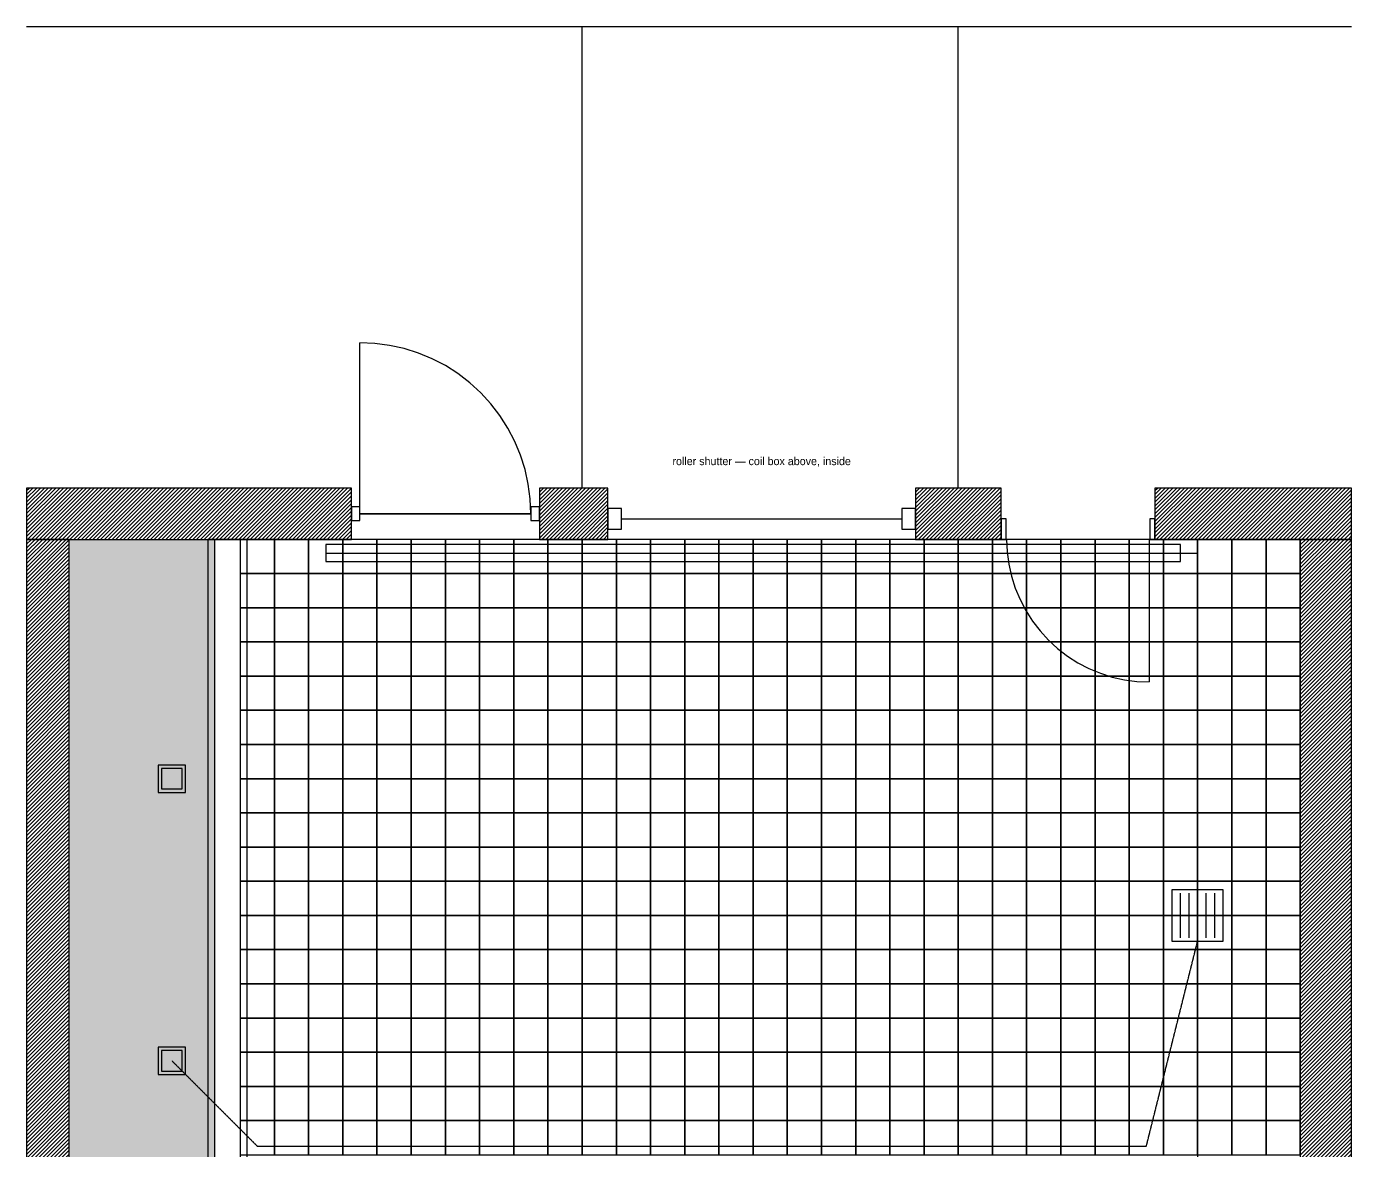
# Model space of a CAD drawing. Header units: millimetres. Extents: x -3750 to 66350, y -83500 to 3000.
# Drawn here: x 19750 to 27500, y -3575 to 3000 of the extents above; entities that cross this region are included whole.
import ezdxf
from ezdxf.enums import TextEntityAlignment as Align

# ---------------------------------------------------------------- set-up
doc = ezdxf.new("R2010")
doc.units = ezdxf.units.MM
doc.linetypes.add('DASHED', pattern=[1.524, 1.27, -0.254])
for name, color, linetype in [('A-DOOR', 5, 'Continuous'), ('A-HATCH', 9, 'Continuous'), ('A-PAVING', 251, 'Continuous'), ('A-TEXT', 2, 'Continuous'), ('A-WALL', 7, 'Continuous'), ('C-DRAIN', 4, 'Continuous'), ('S-STEEL', 1, 'Continuous')]:
    doc.layers.add(name, color=color, linetype=linetype)

msp = doc.modelspace()

# ---------------------------------------------------------------- hatches: boundary and pattern name
at = {"layer": 'A-HATCH'}
h = msp.add_hatch(dxfattribs=at)
h.set_pattern_fill('ANSI31', scale=5)
h.paths.add_polyline_path([(19750, 0), (21650, 0), (21650, 300), (19750, 300)])
h = msp.add_hatch(dxfattribs=at)
h.set_pattern_fill('ANSI31', scale=5)
h.paths.add_polyline_path([(22750, 0), (23150, 0), (23150, 300), (22750, 300)])
h = msp.add_hatch(dxfattribs=at)
h.set_pattern_fill('ANSI31', scale=5)
h.paths.add_polyline_path([(24950, 0), (25450, 0), (25450, 300), (24950, 300)])
h = msp.add_hatch(dxfattribs=at)
h.set_pattern_fill('ANSI31', scale=5)
h.paths.add_polyline_path([(26350, 0), (27500, 0), (27500, 300), (26350, 300)])
h = msp.add_hatch(dxfattribs=at)
h.set_pattern_fill('ANSI31', scale=5)
h.paths.add_polyline_path([(19750, -8800), (20000, -8800), (20000, 0), (19750, 0)])
msp.add_hatch(color=8, dxfattribs=at).paths.add_polyline_path([(20000, 0), (20850, 0), (20850, -8250), (20000, -8250)])
h = msp.add_hatch(dxfattribs=at)
h.set_pattern_fill('ANSI31', scale=5)
h.paths.add_polyline_path([(27200, -5400), (27500, -5400), (27500, 0), (27200, 0)])

# ---------------------------------------------------------------- linework, layer by layer
at = {"layer": 'A-DOOR'}
for p, q in [((21700, 150), (21700, 1150)), ((26317, 0), (26317, -834))]:
    msp.add_line(p, q, dxfattribs=at)
for points in [[(22700, 150), (22696.2, 237.2), (22684.8, 323.6), (22665.9, 408.8), (22639.7, 492), (22606.3, 572.6), (22566, 650), (22519.2, 723.6), (22466, 792.8), (22407.1, 857.1), (22342.8, 916), (22273.6, 969.2), (22200, 1016), (22122.6, 1056.3), (22042, 1089.7), (21958.8, 1115.9), (21873.6, 1134.8), (21787.2, 1146.2), (21700, 1150)], [(25483, 0), (25486.2, -72.7), (25495.7, -144.8), (25511.4, -215.9), (25533.3, -285.2), (25561.1, -352.5), (25594.7, -417), (25633.8, -478.4), (25678.1, -536.1), (25727.3, -589.7), (25780.9, -638.9), (25838.6, -683.2), (25900, -722.3), (25964.5, -755.9), (26031.8, -783.7), (26101.1, -805.6), (26172.2, -821.3), (26244.3, -830.8), (26317, -834)]]:
    msp.add_lwpolyline(points, dxfattribs=at)
at = {"layer": 'A-PAVING'}
for points in [[(21000, -200), (21200, -200), (21200, 0), (21000, 0)], [(21200, -200), (21400, -200), (21400, 0), (21200, 0)], [(21400, -200), (21600, -200), (21600, 0), (21400, 0)], [(21600, -200), (21800, -200), (21800, 0), (21600, 0)], [(21800, -200), (22000, -200), (22000, 0), (21800, 0)], [(22000, -200), (22200, -200), (22200, 0), (22000, 0)], [(22200, -200), (22400, -200), (22400, 0), (22200, 0)], [(22400, -200), (22600, -200), (22600, 0), (22400, 0)], [(22600, -200), (22800, -200), (22800, 0), (22600, 0)], [(22800, -200), (23000, -200), (23000, 0), (22800, 0)], [(23000, -200), (23200, -200), (23200, 0), (23000, 0)], [(23200, -200), (23400, -200), (23400, 0), (23200, 0)], [(23400, -200), (23600, -200), (23600, 0), (23400, 0)], [(23600, -200), (23800, -200), (23800, 0), (23600, 0)], [(23800, -200), (24000, -200), (24000, 0), (23800, 0)], [(24000, -200), (24200, -200), (24200, 0), (24000, 0)], [(24200, -200), (24400, -200), (24400, 0), (24200, 0)], [(24400, -200), (24600, -200), (24600, 0), (24400, 0)], [(24600, -200), (24800, -200), (24800, 0), (24600, 0)], [(24800, -200), (25000, -200), (25000, 0), (24800, 0)], [(25000, -200), (25200, -200), (25200, 0), (25000, 0)], [(25200, -200), (25400, -200), (25400, 0), (25200, 0)], [(25400, -200), (25600, -200), (25600, 0), (25400, 0)], [(25600, -200), (25800, -200), (25800, 0), (25600, 0)], [(25800, -200), (26000, -200), (26000, 0), (25800, 0)], [(26000, -200), (26200, -200), (26200, 0), (26000, 0)], [(26200, -200), (26400, -200), (26400, 0), (26200, 0)], [(26400, -200), (26600, -200), (26600, 0), (26400, 0)], [(26600, -200), (26800, -200), (26800, 0), (26600, 0)], [(26800, -200), (27000, -200), (27000, 0), (26800, 0)], [(27000, -200), (27200, -200), (27200, 0), (27000, 0)], [(21000, -400), (21200, -400), (21200, -200), (21000, -200)], [(21200, -400), (21400, -400), (21400, -200), (21200, -200)], [(21400, -400), (21600, -400), (21600, -200), (21400, -200)], [(21600, -400), (21800, -400), (21800, -200), (21600, -200)], [(21800, -400), (22000, -400), (22000, -200), (21800, -200)], [(22000, -400), (22200, -400), (22200, -200), (22000, -200)], [(22200, -400), (22400, -400), (22400, -200), (22200, -200)], [(22400, -400), (22600, -400), (22600, -200), (22400, -200)], [(22600, -400), (22800, -400), (22800, -200), (22600, -200)], [(22800, -400), (23000, -400), (23000, -200), (22800, -200)], [(23000, -400), (23200, -400), (23200, -200), (23000, -200)], [(23200, -400), (23400, -400), (23400, -200), (23200, -200)], [(23400, -400), (23600, -400), (23600, -200), (23400, -200)], [(23600, -400), (23800, -400), (23800, -200), (23600, -200)], [(23800, -400), (24000, -400), (24000, -200), (23800, -200)], [(24000, -400), (24200, -400), (24200, -200), (24000, -200)], [(24200, -400), (24400, -400), (24400, -200), (24200, -200)], [(24400, -400), (24600, -400), (24600, -200), (24400, -200)], [(24600, -400), (24800, -400), (24800, -200), (24600, -200)], [(24800, -400), (25000, -400), (25000, -200), (24800, -200)], [(25000, -400), (25200, -400), (25200, -200), (25000, -200)], [(25200, -400), (25400, -400), (25400, -200), (25200, -200)], [(25400, -400), (25600, -400), (25600, -200), (25400, -200)], [(25600, -400), (25800, -400), (25800, -200), (25600, -200)], [(25800, -400), (26000, -400), (26000, -200), (25800, -200)], [(26000, -400), (26200, -400), (26200, -200), (26000, -200)], [(26200, -400), (26400, -400), (26400, -200), (26200, -200)], [(26400, -400), (26600, -400), (26600, -200), (26400, -200)], [(26600, -400), (26800, -400), (26800, -200), (26600, -200)], [(26800, -400), (27000, -400), (27000, -200), (26800, -200)], [(27000, -400), (27200, -400), (27200, -200), (27000, -200)], [(21000, -600), (21200, -600), (21200, -400), (21000, -400)], [(21200, -600), (21400, -600), (21400, -400), (21200, -400)], [(21400, -600), (21600, -600), (21600, -400), (21400, -400)], [(21600, -600), (21800, -600), (21800, -400), (21600, -400)], [(21800, -600), (22000, -600), (22000, -400), (21800, -400)], [(22000, -600), (22200, -600), (22200, -400), (22000, -400)], [(22200, -600), (22400, -600), (22400, -400), (22200, -400)], [(22400, -600), (22600, -600), (22600, -400), (22400, -400)], [(22600, -600), (22800, -600), (22800, -400), (22600, -400)], [(22800, -600), (23000, -600), (23000, -400), (22800, -400)], [(23000, -600), (23200, -600), (23200, -400), (23000, -400)], [(23200, -600), (23400, -600), (23400, -400), (23200, -400)], [(23400, -600), (23600, -600), (23600, -400), (23400, -400)], [(23600, -600), (23800, -600), (23800, -400), (23600, -400)], [(23800, -600), (24000, -600), (24000, -400), (23800, -400)], [(24000, -600), (24200, -600), (24200, -400), (24000, -400)], [(24200, -600), (24400, -600), (24400, -400), (24200, -400)], [(24400, -600), (24600, -600), (24600, -400), (24400, -400)], [(24600, -600), (24800, -600), (24800, -400), (24600, -400)], [(24800, -600), (25000, -600), (25000, -400), (24800, -400)], [(25000, -600), (25200, -600), (25200, -400), (25000, -400)], [(25200, -600), (25400, -600), (25400, -400), (25200, -400)], [(25400, -600), (25600, -600), (25600, -400), (25400, -400)], [(25600, -600), (25800, -600), (25800, -400), (25600, -400)], [(25800, -600), (26000, -600), (26000, -400), (25800, -400)], [(26000, -600), (26200, -600), (26200, -400), (26000, -400)], [(26200, -600), (26400, -600), (26400, -400), (26200, -400)], [(26400, -600), (26600, -600), (26600, -400), (26400, -400)], [(26600, -600), (26800, -600), (26800, -400), (26600, -400)], [(26800, -600), (27000, -600), (27000, -400), (26800, -400)], [(27000, -600), (27200, -600), (27200, -400), (27000, -400)], [(21000, -800), (21200, -800), (21200, -600), (21000, -600)], [(21200, -800), (21400, -800), (21400, -600), (21200, -600)], [(21400, -800), (21600, -800), (21600, -600), (21400, -600)], [(21600, -800), (21800, -800), (21800, -600), (21600, -600)], [(21800, -800), (22000, -800), (22000, -600), (21800, -600)], [(22000, -800), (22200, -800), (22200, -600), (22000, -600)], [(22200, -800), (22400, -800), (22400, -600), (22200, -600)], [(22400, -800), (22600, -800), (22600, -600), (22400, -600)], [(22600, -800), (22800, -800), (22800, -600), (22600, -600)], [(22800, -800), (23000, -800), (23000, -600), (22800, -600)], [(23000, -800), (23200, -800), (23200, -600), (23000, -600)], [(23200, -800), (23400, -800), (23400, -600), (23200, -600)], [(23400, -800), (23600, -800), (23600, -600), (23400, -600)], [(23600, -800), (23800, -800), (23800, -600), (23600, -600)], [(23800, -800), (24000, -800), (24000, -600), (23800, -600)], [(24000, -800), (24200, -800), (24200, -600), (24000, -600)], [(24200, -800), (24400, -800), (24400, -600), (24200, -600)], [(24400, -800), (24600, -800), (24600, -600), (24400, -600)], [(24600, -800), (24800, -800), (24800, -600), (24600, -600)], [(24800, -800), (25000, -800), (25000, -600), (24800, -600)], [(25000, -800), (25200, -800), (25200, -600), (25000, -600)], [(25200, -800), (25400, -800), (25400, -600), (25200, -600)], [(25400, -800), (25600, -800), (25600, -600), (25400, -600)], [(25600, -800), (25800, -800), (25800, -600), (25600, -600)], [(25800, -800), (26000, -800), (26000, -600), (25800, -600)], [(26000, -800), (26200, -800), (26200, -600), (26000, -600)], [(26200, -800), (26400, -800), (26400, -600), (26200, -600)], [(26400, -800), (26600, -800), (26600, -600), (26400, -600)], [(26600, -800), (26800, -800), (26800, -600), (26600, -600)], [(26800, -800), (27000, -800), (27000, -600), (26800, -600)], [(27000, -800), (27200, -800), (27200, -600), (27000, -600)], [(21000, -1000), (21200, -1000), (21200, -800), (21000, -800)], [(21200, -1000), (21400, -1000), (21400, -800), (21200, -800)], [(21400, -1000), (21600, -1000), (21600, -800), (21400, -800)], [(21600, -1000), (21800, -1000), (21800, -800), (21600, -800)], [(21800, -1000), (22000, -1000), (22000, -800), (21800, -800)], [(22000, -1000), (22200, -1000), (22200, -800), (22000, -800)], [(22200, -1000), (22400, -1000), (22400, -800), (22200, -800)], [(22400, -1000), (22600, -1000), (22600, -800), (22400, -800)], [(22600, -1000), (22800, -1000), (22800, -800), (22600, -800)], [(22800, -1000), (23000, -1000), (23000, -800), (22800, -800)], [(23000, -1000), (23200, -1000), (23200, -800), (23000, -800)], [(23200, -1000), (23400, -1000), (23400, -800), (23200, -800)], [(23400, -1000), (23600, -1000), (23600, -800), (23400, -800)], [(23600, -1000), (23800, -1000), (23800, -800), (23600, -800)], [(23800, -1000), (24000, -1000), (24000, -800), (23800, -800)], [(24000, -1000), (24200, -1000), (24200, -800), (24000, -800)], [(24200, -1000), (24400, -1000), (24400, -800), (24200, -800)], [(24400, -1000), (24600, -1000), (24600, -800), (24400, -800)], [(24600, -1000), (24800, -1000), (24800, -800), (24600, -800)], [(24800, -1000), (25000, -1000), (25000, -800), (24800, -800)], [(25000, -1000), (25200, -1000), (25200, -800), (25000, -800)], [(25200, -1000), (25400, -1000), (25400, -800), (25200, -800)], [(25400, -1000), (25600, -1000), (25600, -800), (25400, -800)], [(25600, -1000), (25800, -1000), (25800, -800), (25600, -800)], [(25800, -1000), (26000, -1000), (26000, -800), (25800, -800)], [(26000, -1000), (26200, -1000), (26200, -800), (26000, -800)], [(26200, -1000), (26400, -1000), (26400, -800), (26200, -800)], [(26400, -1000), (26600, -1000), (26600, -800), (26400, -800)], [(26600, -1000), (26800, -1000), (26800, -800), (26600, -800)], [(26800, -1000), (27000, -1000), (27000, -800), (26800, -800)], [(27000, -1000), (27200, -1000), (27200, -800), (27000, -800)], [(21000, -1200), (21200, -1200), (21200, -1000), (21000, -1000)], [(21200, -1200), (21400, -1200), (21400, -1000), (21200, -1000)], [(21400, -1200), (21600, -1200), (21600, -1000), (21400, -1000)], [(21600, -1200), (21800, -1200), (21800, -1000), (21600, -1000)], [(21800, -1200), (22000, -1200), (22000, -1000), (21800, -1000)], [(22000, -1200), (22200, -1200), (22200, -1000), (22000, -1000)], [(22200, -1200), (22400, -1200), (22400, -1000), (22200, -1000)], [(22400, -1200), (22600, -1200), (22600, -1000), (22400, -1000)], [(22600, -1200), (22800, -1200), (22800, -1000), (22600, -1000)], [(22800, -1200), (23000, -1200), (23000, -1000), (22800, -1000)], [(23000, -1200), (23200, -1200), (23200, -1000), (23000, -1000)], [(23200, -1200), (23400, -1200), (23400, -1000), (23200, -1000)], [(23400, -1200), (23600, -1200), (23600, -1000), (23400, -1000)], [(23600, -1200), (23800, -1200), (23800, -1000), (23600, -1000)], [(23800, -1200), (24000, -1200), (24000, -1000), (23800, -1000)], [(24000, -1200), (24200, -1200), (24200, -1000), (24000, -1000)], [(24200, -1200), (24400, -1200), (24400, -1000), (24200, -1000)], [(24400, -1200), (24600, -1200), (24600, -1000), (24400, -1000)], [(24600, -1200), (24800, -1200), (24800, -1000), (24600, -1000)], [(24800, -1200), (25000, -1200), (25000, -1000), (24800, -1000)], [(25000, -1200), (25200, -1200), (25200, -1000), (25000, -1000)], [(25200, -1200), (25400, -1200), (25400, -1000), (25200, -1000)], [(25400, -1200), (25600, -1200), (25600, -1000), (25400, -1000)], [(25600, -1200), (25800, -1200), (25800, -1000), (25600, -1000)], [(25800, -1200), (26000, -1200), (26000, -1000), (25800, -1000)], [(26000, -1200), (26200, -1200), (26200, -1000), (26000, -1000)], [(26200, -1200), (26400, -1200), (26400, -1000), (26200, -1000)], [(26400, -1200), (26600, -1200), (26600, -1000), (26400, -1000)], [(26600, -1200), (26800, -1200), (26800, -1000), (26600, -1000)], [(26800, -1200), (27000, -1200), (27000, -1000), (26800, -1000)], [(27000, -1200), (27200, -1200), (27200, -1000), (27000, -1000)], [(21000, -1400), (21200, -1400), (21200, -1200), (21000, -1200)], [(21200, -1400), (21400, -1400), (21400, -1200), (21200, -1200)], [(21400, -1400), (21600, -1400), (21600, -1200), (21400, -1200)], [(21600, -1400), (21800, -1400), (21800, -1200), (21600, -1200)], [(21800, -1400), (22000, -1400), (22000, -1200), (21800, -1200)], [(22000, -1400), (22200, -1400), (22200, -1200), (22000, -1200)], [(22200, -1400), (22400, -1400), (22400, -1200), (22200, -1200)], [(22400, -1400), (22600, -1400), (22600, -1200), (22400, -1200)], [(22600, -1400), (22800, -1400), (22800, -1200), (22600, -1200)], [(22800, -1400), (23000, -1400), (23000, -1200), (22800, -1200)], [(23000, -1400), (23200, -1400), (23200, -1200), (23000, -1200)], [(23200, -1400), (23400, -1400), (23400, -1200), (23200, -1200)], [(23400, -1400), (23600, -1400), (23600, -1200), (23400, -1200)], [(23600, -1400), (23800, -1400), (23800, -1200), (23600, -1200)], [(23800, -1400), (24000, -1400), (24000, -1200), (23800, -1200)], [(24000, -1400), (24200, -1400), (24200, -1200), (24000, -1200)], [(24200, -1400), (24400, -1400), (24400, -1200), (24200, -1200)], [(24400, -1400), (24600, -1400), (24600, -1200), (24400, -1200)], [(24600, -1400), (24800, -1400), (24800, -1200), (24600, -1200)], [(24800, -1400), (25000, -1400), (25000, -1200), (24800, -1200)], [(25000, -1400), (25200, -1400), (25200, -1200), (25000, -1200)], [(25200, -1400), (25400, -1400), (25400, -1200), (25200, -1200)], [(25400, -1400), (25600, -1400), (25600, -1200), (25400, -1200)], [(25600, -1400), (25800, -1400), (25800, -1200), (25600, -1200)], [(25800, -1400), (26000, -1400), (26000, -1200), (25800, -1200)], [(26000, -1400), (26200, -1400), (26200, -1200), (26000, -1200)], [(26200, -1400), (26400, -1400), (26400, -1200), (26200, -1200)], [(26400, -1400), (26600, -1400), (26600, -1200), (26400, -1200)], [(26600, -1400), (26800, -1400), (26800, -1200), (26600, -1200)], [(26800, -1400), (27000, -1400), (27000, -1200), (26800, -1200)], [(27000, -1400), (27200, -1400), (27200, -1200), (27000, -1200)], [(21000, -1600), (21200, -1600), (21200, -1400), (21000, -1400)], [(21200, -1600), (21400, -1600), (21400, -1400), (21200, -1400)], [(21400, -1600), (21600, -1600), (21600, -1400), (21400, -1400)], [(21600, -1600), (21800, -1600), (21800, -1400), (21600, -1400)], [(21800, -1600), (22000, -1600), (22000, -1400), (21800, -1400)], [(22000, -1600), (22200, -1600), (22200, -1400), (22000, -1400)], [(22200, -1600), (22400, -1600), (22400, -1400), (22200, -1400)], [(22400, -1600), (22600, -1600), (22600, -1400), (22400, -1400)], [(22600, -1600), (22800, -1600), (22800, -1400), (22600, -1400)], [(22800, -1600), (23000, -1600), (23000, -1400), (22800, -1400)], [(23000, -1600), (23200, -1600), (23200, -1400), (23000, -1400)], [(23200, -1600), (23400, -1600), (23400, -1400), (23200, -1400)], [(23400, -1600), (23600, -1600), (23600, -1400), (23400, -1400)], [(23600, -1600), (23800, -1600), (23800, -1400), (23600, -1400)], [(23800, -1600), (24000, -1600), (24000, -1400), (23800, -1400)], [(24000, -1600), (24200, -1600), (24200, -1400), (24000, -1400)], [(24200, -1600), (24400, -1600), (24400, -1400), (24200, -1400)], [(24400, -1600), (24600, -1600), (24600, -1400), (24400, -1400)], [(24600, -1600), (24800, -1600), (24800, -1400), (24600, -1400)], [(24800, -1600), (25000, -1600), (25000, -1400), (24800, -1400)], [(25000, -1600), (25200, -1600), (25200, -1400), (25000, -1400)], [(25200, -1600), (25400, -1600), (25400, -1400), (25200, -1400)], [(25400, -1600), (25600, -1600), (25600, -1400), (25400, -1400)], [(25600, -1600), (25800, -1600), (25800, -1400), (25600, -1400)], [(25800, -1600), (26000, -1600), (26000, -1400), (25800, -1400)], [(26000, -1600), (26200, -1600), (26200, -1400), (26000, -1400)], [(26200, -1600), (26400, -1600), (26400, -1400), (26200, -1400)], [(26400, -1600), (26600, -1600), (26600, -1400), (26400, -1400)], [(26600, -1600), (26800, -1600), (26800, -1400), (26600, -1400)], [(26800, -1600), (27000, -1600), (27000, -1400), (26800, -1400)], [(27000, -1600), (27200, -1600), (27200, -1400), (27000, -1400)], [(21000, -1800), (21200, -1800), (21200, -1600), (21000, -1600)], [(21200, -1800), (21400, -1800), (21400, -1600), (21200, -1600)], [(21400, -1800), (21600, -1800), (21600, -1600), (21400, -1600)], [(21600, -1800), (21800, -1800), (21800, -1600), (21600, -1600)], [(21800, -1800), (22000, -1800), (22000, -1600), (21800, -1600)], [(22000, -1800), (22200, -1800), (22200, -1600), (22000, -1600)], [(22200, -1800), (22400, -1800), (22400, -1600), (22200, -1600)], [(22400, -1800), (22600, -1800), (22600, -1600), (22400, -1600)], [(22600, -1800), (22800, -1800), (22800, -1600), (22600, -1600)], [(22800, -1800), (23000, -1800), (23000, -1600), (22800, -1600)], [(23000, -1800), (23200, -1800), (23200, -1600), (23000, -1600)], [(23200, -1800), (23400, -1800), (23400, -1600), (23200, -1600)], [(23400, -1800), (23600, -1800), (23600, -1600), (23400, -1600)], [(23600, -1800), (23800, -1800), (23800, -1600), (23600, -1600)], [(23800, -1800), (24000, -1800), (24000, -1600), (23800, -1600)], [(24000, -1800), (24200, -1800), (24200, -1600), (24000, -1600)], [(24200, -1800), (24400, -1800), (24400, -1600), (24200, -1600)], [(24400, -1800), (24600, -1800), (24600, -1600), (24400, -1600)], [(24600, -1800), (24800, -1800), (24800, -1600), (24600, -1600)], [(24800, -1800), (25000, -1800), (25000, -1600), (24800, -1600)], [(25000, -1800), (25200, -1800), (25200, -1600), (25000, -1600)], [(25200, -1800), (25400, -1800), (25400, -1600), (25200, -1600)], [(25400, -1800), (25600, -1800), (25600, -1600), (25400, -1600)], [(25600, -1800), (25800, -1800), (25800, -1600), (25600, -1600)], [(25800, -1800), (26000, -1800), (26000, -1600), (25800, -1600)], [(26000, -1800), (26200, -1800), (26200, -1600), (26000, -1600)], [(26200, -1800), (26400, -1800), (26400, -1600), (26200, -1600)], [(26400, -1800), (26600, -1800), (26600, -1600), (26400, -1600)], [(26600, -1800), (26800, -1800), (26800, -1600), (26600, -1600)], [(26800, -1800), (27000, -1800), (27000, -1600), (26800, -1600)], [(27000, -1800), (27200, -1800), (27200, -1600), (27000, -1600)], [(21000, -2000), (21200, -2000), (21200, -1800), (21000, -1800)], [(21200, -2000), (21400, -2000), (21400, -1800), (21200, -1800)], [(21400, -2000), (21600, -2000), (21600, -1800), (21400, -1800)], [(21600, -2000), (21800, -2000), (21800, -1800), (21600, -1800)], [(21800, -2000), (22000, -2000), (22000, -1800), (21800, -1800)], [(22000, -2000), (22200, -2000), (22200, -1800), (22000, -1800)], [(22200, -2000), (22400, -2000), (22400, -1800), (22200, -1800)], [(22400, -2000), (22600, -2000), (22600, -1800), (22400, -1800)], [(22600, -2000), (22800, -2000), (22800, -1800), (22600, -1800)], [(22800, -2000), (23000, -2000), (23000, -1800), (22800, -1800)], [(23000, -2000), (23200, -2000), (23200, -1800), (23000, -1800)], [(23200, -2000), (23400, -2000), (23400, -1800), (23200, -1800)], [(23400, -2000), (23600, -2000), (23600, -1800), (23400, -1800)], [(23600, -2000), (23800, -2000), (23800, -1800), (23600, -1800)], [(23800, -2000), (24000, -2000), (24000, -1800), (23800, -1800)], [(24000, -2000), (24200, -2000), (24200, -1800), (24000, -1800)], [(24200, -2000), (24400, -2000), (24400, -1800), (24200, -1800)], [(24400, -2000), (24600, -2000), (24600, -1800), (24400, -1800)], [(24600, -2000), (24800, -2000), (24800, -1800), (24600, -1800)], [(24800, -2000), (25000, -2000), (25000, -1800), (24800, -1800)], [(25000, -2000), (25200, -2000), (25200, -1800), (25000, -1800)], [(25200, -2000), (25400, -2000), (25400, -1800), (25200, -1800)], [(25400, -2000), (25600, -2000), (25600, -1800), (25400, -1800)], [(25600, -2000), (25800, -2000), (25800, -1800), (25600, -1800)], [(25800, -2000), (26000, -2000), (26000, -1800), (25800, -1800)], [(26000, -2000), (26200, -2000), (26200, -1800), (26000, -1800)], [(26200, -2000), (26400, -2000), (26400, -1800), (26200, -1800)], [(26400, -2000), (26600, -2000), (26600, -1800), (26400, -1800)], [(26600, -2000), (26800, -2000), (26800, -1800), (26600, -1800)], [(26800, -2000), (27000, -2000), (27000, -1800), (26800, -1800)], [(27000, -2000), (27200, -2000), (27200, -1800), (27000, -1800)], [(21000, -2200), (21200, -2200), (21200, -2000), (21000, -2000)], [(21200, -2200), (21400, -2200), (21400, -2000), (21200, -2000)], [(21400, -2200), (21600, -2200), (21600, -2000), (21400, -2000)], [(21600, -2200), (21800, -2200), (21800, -2000), (21600, -2000)], [(21800, -2200), (22000, -2200), (22000, -2000), (21800, -2000)], [(22000, -2200), (22200, -2200), (22200, -2000), (22000, -2000)], [(22200, -2200), (22400, -2200), (22400, -2000), (22200, -2000)], [(22400, -2200), (22600, -2200), (22600, -2000), (22400, -2000)], [(22600, -2200), (22800, -2200), (22800, -2000), (22600, -2000)], [(22800, -2200), (23000, -2200), (23000, -2000), (22800, -2000)], [(23000, -2200), (23200, -2200), (23200, -2000), (23000, -2000)], [(23200, -2200), (23400, -2200), (23400, -2000), (23200, -2000)], [(23400, -2200), (23600, -2200), (23600, -2000), (23400, -2000)], [(23600, -2200), (23800, -2200), (23800, -2000), (23600, -2000)], [(23800, -2200), (24000, -2200), (24000, -2000), (23800, -2000)], [(24000, -2200), (24200, -2200), (24200, -2000), (24000, -2000)], [(24200, -2200), (24400, -2200), (24400, -2000), (24200, -2000)], [(24400, -2200), (24600, -2200), (24600, -2000), (24400, -2000)], [(24600, -2200), (24800, -2200), (24800, -2000), (24600, -2000)], [(24800, -2200), (25000, -2200), (25000, -2000), (24800, -2000)], [(25000, -2200), (25200, -2200), (25200, -2000), (25000, -2000)], [(25200, -2200), (25400, -2200), (25400, -2000), (25200, -2000)], [(25400, -2200), (25600, -2200), (25600, -2000), (25400, -2000)], [(25600, -2200), (25800, -2200), (25800, -2000), (25600, -2000)], [(25800, -2200), (26000, -2200), (26000, -2000), (25800, -2000)], [(26000, -2200), (26200, -2200), (26200, -2000), (26000, -2000)], [(26200, -2200), (26400, -2200), (26400, -2000), (26200, -2000)], [(26400, -2200), (26600, -2200), (26600, -2000), (26400, -2000)], [(26600, -2200), (26800, -2200), (26800, -2000), (26600, -2000)], [(26800, -2200), (27000, -2200), (27000, -2000), (26800, -2000)], [(27000, -2200), (27200, -2200), (27200, -2000), (27000, -2000)], [(21000, -2400), (21200, -2400), (21200, -2200), (21000, -2200)], [(21200, -2400), (21400, -2400), (21400, -2200), (21200, -2200)], [(21400, -2400), (21600, -2400), (21600, -2200), (21400, -2200)], [(21600, -2400), (21800, -2400), (21800, -2200), (21600, -2200)], [(21800, -2400), (22000, -2400), (22000, -2200), (21800, -2200)], [(22000, -2400), (22200, -2400), (22200, -2200), (22000, -2200)], [(22200, -2400), (22400, -2400), (22400, -2200), (22200, -2200)], [(22400, -2400), (22600, -2400), (22600, -2200), (22400, -2200)], [(22600, -2400), (22800, -2400), (22800, -2200), (22600, -2200)], [(22800, -2400), (23000, -2400), (23000, -2200), (22800, -2200)], [(23000, -2400), (23200, -2400), (23200, -2200), (23000, -2200)], [(23200, -2400), (23400, -2400), (23400, -2200), (23200, -2200)], [(23400, -2400), (23600, -2400), (23600, -2200), (23400, -2200)], [(23600, -2400), (23800, -2400), (23800, -2200), (23600, -2200)], [(23800, -2400), (24000, -2400), (24000, -2200), (23800, -2200)], [(24000, -2400), (24200, -2400), (24200, -2200), (24000, -2200)], [(24200, -2400), (24400, -2400), (24400, -2200), (24200, -2200)], [(24400, -2400), (24600, -2400), (24600, -2200), (24400, -2200)], [(24600, -2400), (24800, -2400), (24800, -2200), (24600, -2200)], [(24800, -2400), (25000, -2400), (25000, -2200), (24800, -2200)], [(25000, -2400), (25200, -2400), (25200, -2200), (25000, -2200)], [(25200, -2400), (25400, -2400), (25400, -2200), (25200, -2200)], [(25400, -2400), (25600, -2400), (25600, -2200), (25400, -2200)], [(25600, -2400), (25800, -2400), (25800, -2200), (25600, -2200)], [(25800, -2400), (26000, -2400), (26000, -2200), (25800, -2200)], [(26000, -2400), (26200, -2400), (26200, -2200), (26000, -2200)], [(26200, -2400), (26400, -2400), (26400, -2200), (26200, -2200)], [(26400, -2400), (26600, -2400), (26600, -2200), (26400, -2200)], [(26600, -2400), (26800, -2400), (26800, -2200), (26600, -2200)], [(26800, -2400), (27000, -2400), (27000, -2200), (26800, -2200)], [(27000, -2400), (27200, -2400), (27200, -2200), (27000, -2200)], [(21000, -2600), (21200, -2600), (21200, -2400), (21000, -2400)], [(21200, -2600), (21400, -2600), (21400, -2400), (21200, -2400)], [(21400, -2600), (21600, -2600), (21600, -2400), (21400, -2400)], [(21600, -2600), (21800, -2600), (21800, -2400), (21600, -2400)], [(21800, -2600), (22000, -2600), (22000, -2400), (21800, -2400)], [(22000, -2600), (22200, -2600), (22200, -2400), (22000, -2400)], [(22200, -2600), (22400, -2600), (22400, -2400), (22200, -2400)], [(22400, -2600), (22600, -2600), (22600, -2400), (22400, -2400)], [(22600, -2600), (22800, -2600), (22800, -2400), (22600, -2400)], [(22800, -2600), (23000, -2600), (23000, -2400), (22800, -2400)], [(23000, -2600), (23200, -2600), (23200, -2400), (23000, -2400)], [(23200, -2600), (23400, -2600), (23400, -2400), (23200, -2400)], [(23400, -2600), (23600, -2600), (23600, -2400), (23400, -2400)], [(23600, -2600), (23800, -2600), (23800, -2400), (23600, -2400)], [(23800, -2600), (24000, -2600), (24000, -2400), (23800, -2400)], [(24000, -2600), (24200, -2600), (24200, -2400), (24000, -2400)], [(24200, -2600), (24400, -2600), (24400, -2400), (24200, -2400)], [(24400, -2600), (24600, -2600), (24600, -2400), (24400, -2400)], [(24600, -2600), (24800, -2600), (24800, -2400), (24600, -2400)], [(24800, -2600), (25000, -2600), (25000, -2400), (24800, -2400)], [(25000, -2600), (25200, -2600), (25200, -2400), (25000, -2400)], [(25200, -2600), (25400, -2600), (25400, -2400), (25200, -2400)], [(25400, -2600), (25600, -2600), (25600, -2400), (25400, -2400)], [(25600, -2600), (25800, -2600), (25800, -2400), (25600, -2400)], [(25800, -2600), (26000, -2600), (26000, -2400), (25800, -2400)], [(26000, -2600), (26200, -2600), (26200, -2400), (26000, -2400)], [(26200, -2600), (26400, -2600), (26400, -2400), (26200, -2400)], [(26400, -2600), (26600, -2600), (26600, -2400), (26400, -2400)], [(26600, -2600), (26800, -2600), (26800, -2400), (26600, -2400)], [(26800, -2600), (27000, -2600), (27000, -2400), (26800, -2400)], [(27000, -2600), (27200, -2600), (27200, -2400), (27000, -2400)], [(21000, -2800), (21200, -2800), (21200, -2600), (21000, -2600)], [(21200, -2800), (21400, -2800), (21400, -2600), (21200, -2600)], [(21400, -2800), (21600, -2800), (21600, -2600), (21400, -2600)], [(21600, -2800), (21800, -2800), (21800, -2600), (21600, -2600)], [(21800, -2800), (22000, -2800), (22000, -2600), (21800, -2600)], [(22000, -2800), (22200, -2800), (22200, -2600), (22000, -2600)], [(22200, -2800), (22400, -2800), (22400, -2600), (22200, -2600)], [(22400, -2800), (22600, -2800), (22600, -2600), (22400, -2600)], [(22600, -2800), (22800, -2800), (22800, -2600), (22600, -2600)], [(22800, -2800), (23000, -2800), (23000, -2600), (22800, -2600)], [(23000, -2800), (23200, -2800), (23200, -2600), (23000, -2600)], [(23200, -2800), (23400, -2800), (23400, -2600), (23200, -2600)], [(23400, -2800), (23600, -2800), (23600, -2600), (23400, -2600)], [(23600, -2800), (23800, -2800), (23800, -2600), (23600, -2600)], [(23800, -2800), (24000, -2800), (24000, -2600), (23800, -2600)], [(24000, -2800), (24200, -2800), (24200, -2600), (24000, -2600)], [(24200, -2800), (24400, -2800), (24400, -2600), (24200, -2600)], [(24400, -2800), (24600, -2800), (24600, -2600), (24400, -2600)], [(24600, -2800), (24800, -2800), (24800, -2600), (24600, -2600)], [(24800, -2800), (25000, -2800), (25000, -2600), (24800, -2600)], [(25000, -2800), (25200, -2800), (25200, -2600), (25000, -2600)], [(25200, -2800), (25400, -2800), (25400, -2600), (25200, -2600)], [(25400, -2800), (25600, -2800), (25600, -2600), (25400, -2600)], [(25600, -2800), (25800, -2800), (25800, -2600), (25600, -2600)], [(25800, -2800), (26000, -2800), (26000, -2600), (25800, -2600)], [(26000, -2800), (26200, -2800), (26200, -2600), (26000, -2600)], [(26200, -2800), (26400, -2800), (26400, -2600), (26200, -2600)], [(26400, -2800), (26600, -2800), (26600, -2600), (26400, -2600)], [(26600, -2800), (26800, -2800), (26800, -2600), (26600, -2600)], [(26800, -2800), (27000, -2800), (27000, -2600), (26800, -2600)], [(27000, -2800), (27200, -2800), (27200, -2600), (27000, -2600)], [(21000, -3000), (21200, -3000), (21200, -2800), (21000, -2800)], [(21200, -3000), (21400, -3000), (21400, -2800), (21200, -2800)], [(21400, -3000), (21600, -3000), (21600, -2800), (21400, -2800)], [(21600, -3000), (21800, -3000), (21800, -2800), (21600, -2800)], [(21800, -3000), (22000, -3000), (22000, -2800), (21800, -2800)], [(22000, -3000), (22200, -3000), (22200, -2800), (22000, -2800)], [(22200, -3000), (22400, -3000), (22400, -2800), (22200, -2800)], [(22400, -3000), (22600, -3000), (22600, -2800), (22400, -2800)], [(22600, -3000), (22800, -3000), (22800, -2800), (22600, -2800)], [(22800, -3000), (23000, -3000), (23000, -2800), (22800, -2800)], [(23000, -3000), (23200, -3000), (23200, -2800), (23000, -2800)], [(23200, -3000), (23400, -3000), (23400, -2800), (23200, -2800)], [(23400, -3000), (23600, -3000), (23600, -2800), (23400, -2800)], [(23600, -3000), (23800, -3000), (23800, -2800), (23600, -2800)], [(23800, -3000), (24000, -3000), (24000, -2800), (23800, -2800)], [(24000, -3000), (24200, -3000), (24200, -2800), (24000, -2800)], [(24200, -3000), (24400, -3000), (24400, -2800), (24200, -2800)], [(24400, -3000), (24600, -3000), (24600, -2800), (24400, -2800)], [(24600, -3000), (24800, -3000), (24800, -2800), (24600, -2800)], [(24800, -3000), (25000, -3000), (25000, -2800), (24800, -2800)], [(25000, -3000), (25200, -3000), (25200, -2800), (25000, -2800)], [(25200, -3000), (25400, -3000), (25400, -2800), (25200, -2800)], [(25400, -3000), (25600, -3000), (25600, -2800), (25400, -2800)], [(25600, -3000), (25800, -3000), (25800, -2800), (25600, -2800)], [(25800, -3000), (26000, -3000), (26000, -2800), (25800, -2800)], [(26000, -3000), (26200, -3000), (26200, -2800), (26000, -2800)], [(26200, -3000), (26400, -3000), (26400, -2800), (26200, -2800)], [(26400, -3000), (26600, -3000), (26600, -2800), (26400, -2800)], [(26600, -3000), (26800, -3000), (26800, -2800), (26600, -2800)], [(26800, -3000), (27000, -3000), (27000, -2800), (26800, -2800)], [(27000, -3000), (27200, -3000), (27200, -2800), (27000, -2800)], [(21000, -3200), (21200, -3200), (21200, -3000), (21000, -3000)], [(21200, -3200), (21400, -3200), (21400, -3000), (21200, -3000)], [(21400, -3200), (21600, -3200), (21600, -3000), (21400, -3000)], [(21600, -3200), (21800, -3200), (21800, -3000), (21600, -3000)], [(21800, -3200), (22000, -3200), (22000, -3000), (21800, -3000)], [(22000, -3200), (22200, -3200), (22200, -3000), (22000, -3000)], [(22200, -3200), (22400, -3200), (22400, -3000), (22200, -3000)], [(22400, -3200), (22600, -3200), (22600, -3000), (22400, -3000)], [(22600, -3200), (22800, -3200), (22800, -3000), (22600, -3000)], [(22800, -3200), (23000, -3200), (23000, -3000), (22800, -3000)], [(23000, -3200), (23200, -3200), (23200, -3000), (23000, -3000)], [(23200, -3200), (23400, -3200), (23400, -3000), (23200, -3000)], [(23400, -3200), (23600, -3200), (23600, -3000), (23400, -3000)], [(23600, -3200), (23800, -3200), (23800, -3000), (23600, -3000)], [(23800, -3200), (24000, -3200), (24000, -3000), (23800, -3000)], [(24000, -3200), (24200, -3200), (24200, -3000), (24000, -3000)], [(24200, -3200), (24400, -3200), (24400, -3000), (24200, -3000)], [(24400, -3200), (24600, -3200), (24600, -3000), (24400, -3000)], [(24600, -3200), (24800, -3200), (24800, -3000), (24600, -3000)], [(24800, -3200), (25000, -3200), (25000, -3000), (24800, -3000)], [(25000, -3200), (25200, -3200), (25200, -3000), (25000, -3000)], [(25200, -3200), (25400, -3200), (25400, -3000), (25200, -3000)], [(25400, -3200), (25600, -3200), (25600, -3000), (25400, -3000)], [(25600, -3200), (25800, -3200), (25800, -3000), (25600, -3000)], [(25800, -3200), (26000, -3200), (26000, -3000), (25800, -3000)], [(26000, -3200), (26200, -3200), (26200, -3000), (26000, -3000)], [(26200, -3200), (26400, -3200), (26400, -3000), (26200, -3000)], [(26400, -3200), (26600, -3200), (26600, -3000), (26400, -3000)], [(26600, -3200), (26800, -3200), (26800, -3000), (26600, -3000)], [(26800, -3200), (27000, -3200), (27000, -3000), (26800, -3000)], [(27000, -3200), (27200, -3200), (27200, -3000), (27000, -3000)], [(21000, -3400), (21200, -3400), (21200, -3200), (21000, -3200)], [(21200, -3400), (21400, -3400), (21400, -3200), (21200, -3200)], [(21400, -3400), (21600, -3400), (21600, -3200), (21400, -3200)], [(21600, -3400), (21800, -3400), (21800, -3200), (21600, -3200)], [(21800, -3400), (22000, -3400), (22000, -3200), (21800, -3200)], [(22000, -3400), (22200, -3400), (22200, -3200), (22000, -3200)], [(22200, -3400), (22400, -3400), (22400, -3200), (22200, -3200)], [(22400, -3400), (22600, -3400), (22600, -3200), (22400, -3200)], [(22600, -3400), (22800, -3400), (22800, -3200), (22600, -3200)], [(22800, -3400), (23000, -3400), (23000, -3200), (22800, -3200)], [(23000, -3400), (23200, -3400), (23200, -3200), (23000, -3200)], [(23200, -3400), (23400, -3400), (23400, -3200), (23200, -3200)], [(23400, -3400), (23600, -3400), (23600, -3200), (23400, -3200)], [(23600, -3400), (23800, -3400), (23800, -3200), (23600, -3200)], [(23800, -3400), (24000, -3400), (24000, -3200), (23800, -3200)], [(24000, -3400), (24200, -3400), (24200, -3200), (24000, -3200)], [(24200, -3400), (24400, -3400), (24400, -3200), (24200, -3200)], [(24400, -3400), (24600, -3400), (24600, -3200), (24400, -3200)], [(24600, -3400), (24800, -3400), (24800, -3200), (24600, -3200)], [(24800, -3400), (25000, -3400), (25000, -3200), (24800, -3200)], [(25000, -3400), (25200, -3400), (25200, -3200), (25000, -3200)], [(25200, -3400), (25400, -3400), (25400, -3200), (25200, -3200)], [(25400, -3400), (25600, -3400), (25600, -3200), (25400, -3200)], [(25600, -3400), (25800, -3400), (25800, -3200), (25600, -3200)], [(25800, -3400), (26000, -3400), (26000, -3200), (25800, -3200)], [(26000, -3400), (26200, -3400), (26200, -3200), (26000, -3200)], [(26200, -3400), (26400, -3400), (26400, -3200), (26200, -3200)], [(26400, -3400), (26600, -3400), (26600, -3200), (26400, -3200)], [(26600, -3400), (26800, -3400), (26800, -3200), (26600, -3200)], [(26800, -3400), (27000, -3400), (27000, -3200), (26800, -3200)], [(27000, -3400), (27200, -3400), (27200, -3200), (27000, -3200)], [(21000, -3600), (21200, -3600), (21200, -3400), (21000, -3400)], [(21200, -3600), (21400, -3600), (21400, -3400), (21200, -3400)], [(21400, -3600), (21600, -3600), (21600, -3400), (21400, -3400)], [(21600, -3600), (21800, -3600), (21800, -3400), (21600, -3400)], [(21800, -3600), (22000, -3600), (22000, -3400), (21800, -3400)], [(22000, -3600), (22200, -3600), (22200, -3400), (22000, -3400)], [(22200, -3600), (22400, -3600), (22400, -3400), (22200, -3400)], [(22400, -3600), (22600, -3600), (22600, -3400), (22400, -3400)], [(22600, -3600), (22800, -3600), (22800, -3400), (22600, -3400)], [(22800, -3600), (23000, -3600), (23000, -3400), (22800, -3400)], [(23000, -3600), (23200, -3600), (23200, -3400), (23000, -3400)], [(23200, -3600), (23400, -3600), (23400, -3400), (23200, -3400)], [(23400, -3600), (23600, -3600), (23600, -3400), (23400, -3400)], [(23600, -3600), (23800, -3600), (23800, -3400), (23600, -3400)], [(23800, -3600), (24000, -3600), (24000, -3400), (23800, -3400)], [(24000, -3600), (24200, -3600), (24200, -3400), (24000, -3400)], [(24200, -3600), (24400, -3600), (24400, -3400), (24200, -3400)], [(24400, -3600), (24600, -3600), (24600, -3400), (24400, -3400)], [(24600, -3600), (24800, -3600), (24800, -3400), (24600, -3400)], [(24800, -3600), (25000, -3600), (25000, -3400), (24800, -3400)], [(25000, -3600), (25200, -3600), (25200, -3400), (25000, -3400)], [(25200, -3600), (25400, -3600), (25400, -3400), (25200, -3400)], [(25400, -3600), (25600, -3600), (25600, -3400), (25400, -3400)], [(25600, -3600), (25800, -3600), (25800, -3400), (25600, -3400)], [(25800, -3600), (26000, -3600), (26000, -3400), (25800, -3400)], [(26000, -3600), (26200, -3600), (26200, -3400), (26000, -3400)], [(26200, -3600), (26400, -3600), (26400, -3400), (26200, -3400)], [(26400, -3600), (26600, -3600), (26600, -3400), (26400, -3400)], [(26600, -3600), (26800, -3600), (26800, -3400), (26600, -3400)], [(26800, -3600), (27000, -3600), (27000, -3400), (26800, -3400)], [(27000, -3600), (27200, -3600), (27200, -3400), (27000, -3400)]]:
    msp.add_lwpolyline(points, close=True, dxfattribs=at)
at = {"layer": 'A-WALL', "linetype": 'DASHED'}
for p, q in [((19750, 3000), (27500, 3000)), ((23000, 300), (23000, 3000)), ((25200, 300), (25200, 3000)), ((23230, 120), (24870, 120)), ((20850, 0), (20850, -8400)), ((21000, 0), (21000, -8400))]:
    msp.add_line(p, q, dxfattribs=at)
at = {"layer": 'A-WALL'}
for p, q in [((26500, -2330), (26500, -2070)), ((26550, -2330), (26550, -2070)), ((26600, -2330), (26600, -2070)), ((26650, -2330), (26650, -2070)), ((26700, -2330), (26700, -2070))]:
    msp.add_line(p, q, dxfattribs=at)
for points in [[(19750, 0), (21650, 0), (21650, 300), (19750, 300)], [(22750, 0), (23150, 0), (23150, 300), (22750, 300)], [(24950, 0), (25450, 0), (25450, 300), (24950, 300)], [(26350, 0), (27500, 0), (27500, 300), (26350, 300)], [(21650, 110), (21700, 110), (21700, 190), (21650, 190)], [(22700, 110), (22750, 110), (22750, 190), (22700, 190)], [(23150, 60), (23230, 60), (23230, 180), (23150, 180)], [(24870, 60), (24950, 60), (24950, 180), (24870, 180)], [(21700, 150), (22700, 150), (22700, 150), (21700, 150)], [(25450, 0), (25480, 0), (25480, 120), (25450, 120)], [(26320, 0), (26350, 0), (26350, 120), (26320, 120)], [(19750, -8800), (20000, -8800), (20000, 0), (19750, 0)], [(20000, 0), (20850, 0), (20850, -8250), (20000, -8250)], [(20810, -8400), (21040, -8400), (21040, 0), (20810, 0)], [(27200, -5400), (27500, -5400), (27500, 0), (27200, 0)], [(20520, -1480), (20680, -1480), (20680, -1320), (20520, -1320)], [(20520, -3130), (20680, -3130), (20680, -2970), (20520, -2970)]]:
    msp.add_lwpolyline(points, close=True, dxfattribs=at)
at = {"layer": 'C-DRAIN'}
msp.add_line((21500, -80), (26500, -80), dxfattribs=at)
for points in [[(21500, -130), (26500, -130), (26500, -30), (21500, -30)], [(26450, -2350), (26750, -2350), (26750, -2050), (26450, -2050)]]:
    msp.add_lwpolyline(points, close=True, dxfattribs=at)
at = {"layer": 'C-DRAIN', "linetype": 'DASHED'}
for points in [[(26500, -80), (26600, -80), (26600, -2200), (26600, -6200), (26600, -8400), (26600, -8700)], [(20600, -3050), (21100, -3550), (26300, -3550), (26600, -2350)]]:
    msp.add_lwpolyline(points, dxfattribs=at)
at = {"layer": 'S-STEEL'}
for points in [[(20540, -1460), (20660, -1460), (20660, -1340), (20540, -1340)], [(20540, -3110), (20660, -3110), (20660, -2990), (20540, -2990)]]:
    msp.add_lwpolyline(points, close=True, dxfattribs=at)

# ---------------------------------------------------------------- texts
at = {"layer": 'A-TEXT'}
msp.add_text('roller shutter — coil box above, inside', height=46.8, dxfattribs=at).set_placement((24050, 420), align=Align.BOTTOM_CENTER)

doc.saveas('drawing.dxf')
